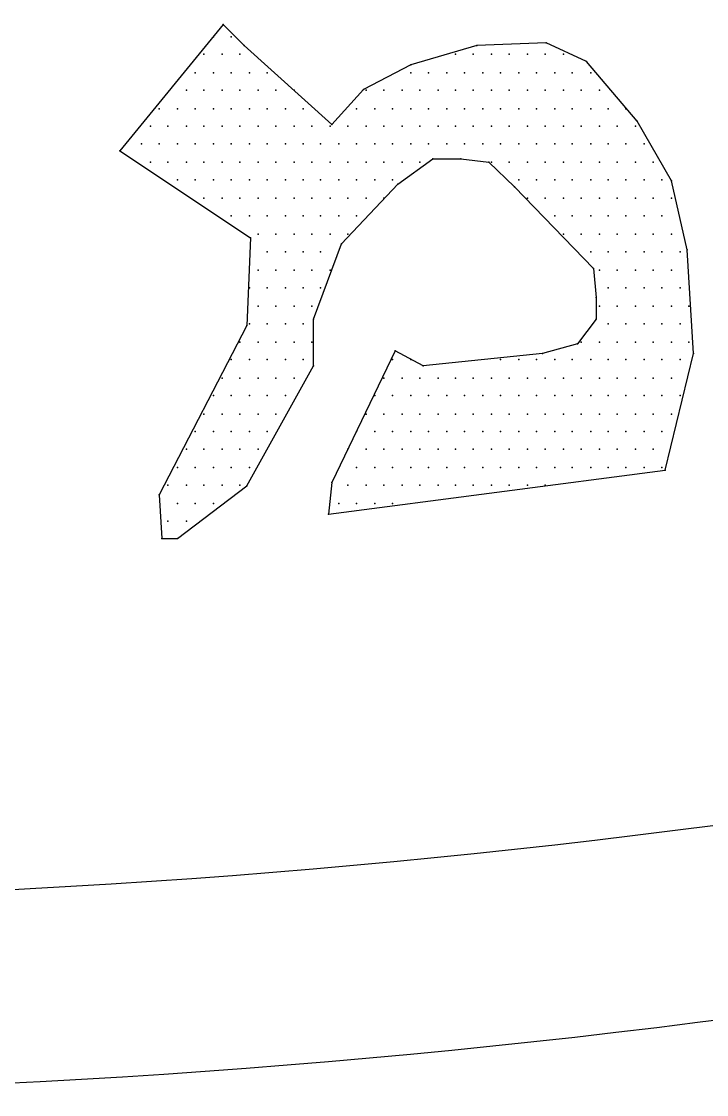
# Model space of a CAD drawing. Extents: x 204392 to 206166, y 706239 to 707835.
# Drawn here: x 204752.64 to 204760.89, y 707696.39 to 707709.3 of the extents above; entities that cross this region are included whole.
import ezdxf

# ---------------------------------------------------------------- set-up
doc = ezdxf.new("R2010")
doc.units = 0
doc.header["$LTSCALE"] = 7
doc.header["$MEASUREMENT"] = 0
doc.layers.add('FNCP001', color=2, linetype='Continuous')
doc.layers.add('KOTERET', color=1, linetype='Continuous')

# ---------------------------------------------------------------- blocks, each defined once
blk = doc.blocks.new('elips')
at = {"layer": 'KOTERET', "color": 1, "linetype": 'Continuous'}
for points in [[(183499.1831, 676929.4187, 0.06433), (183486.4417, 676932.9339, 0.055067), (183475.12, 676933.2717, 0.081051), (183461.7451, 676930.5218, 0.05642), (183453.2737, 676926.1409, 0.170965), (183446.7604, 676918.5457, 0.076819), (183445.7682, 676914.0539, 0.118306), (183447.3569, 676907.2082, 0.129737), (183452.4345, 676901.4391, 0.070189), (183462.3732, 676896.2032, 0.047922), (183469.826, 676894.3083, 0.049022), (183480.4932, 676893.543, 0.072792), (183496.0954, 676896.2454, 0.1248), (183506.3456, 676901.8508, 0.103709), (183511.9774, 676909.8156, 0.036886), (183512.3891, 676911.5627, 0.106536), (183512.1041, 676916.6878, 0.106243), (183507.037, 676924.4255, 0.106919), (183499.1831, 676929.4187)], [(183470.016, 676895.4537, 0.049045), (183480.4615, 676894.7042, 0.072972), (183495.7682, 676897.3644, 0.125195), (183505.5539, 676902.7006, 0.103069), (183510.8901, 676910.222, 0.035565), (183511.2437, 676911.7474, 0.105225), (183511.0009, 676916.3288, 0.105504), (183506.2242, 676923.6021, 0.107235), (183498.7609, 676928.3419, 0.064474), (183486.278, 676931.7833, 0.055181), (183475.1886, 676932.1158, 0.081162), (183462.1621, 676929.4398, 0.05669), (183453.886, 676925.1539, 0.171614), (183447.8425, 676918.1287, 0.076301), (183446.9293, 676914.0117, 0.117637), (183448.3967, 676907.7307, 0.130118), (183453.0995, 676902.3945, 0.070334), (183462.7691, 676897.2958, 0.047983), (183470.016, 676895.4537)]]:
    blk.add_lwpolyline(points, format="xyb", dxfattribs=at)
at = {"layer": 'KOTERET', "color": 2, "linetype": 'Continuous'}
for points in [[(183483.0847, 676899.9613), (183482.4619, 676899.2012)], [(183483.2114, 676899.8346), (183483.0847, 676899.9613)], [(183483.0267, 676899.8874), (183483.0267, 676899.8874)], [(183483.1323, 676899.8874), (183483.1323, 676899.8874)], [(183485.0271, 676899.8504), (183484.6101, 676899.8346)], [(183485.2699, 676899.7396), (183485.0271, 676899.8504)], [(183482.9686, 676899.7818), (183482.9686, 676899.7818)], [(183483.0795, 676899.7818), (183483.0795, 676899.7818)], [(183483.185, 676899.7818), (183483.185, 676899.7818)], [(183483.7392, 676899.3595), (183483.2114, 676899.8346)], [(183484.6101, 676899.8346), (183484.2143, 676899.7185)], [(183484.4835, 676899.7818), (183484.4835, 676899.7818)], [(183484.589, 676899.7818), (183484.589, 676899.7818)], [(183484.6999, 676899.7818), (183484.6999, 676899.7818)], [(183484.8054, 676899.7818), (183484.8054, 676899.7818)], [(183484.9163, 676899.7818), (183484.9163, 676899.7818)], [(183485.0218, 676899.7818), (183485.0218, 676899.7818)], [(183485.1327, 676899.7818), (183485.1327, 676899.7818)], [(183484.2143, 676899.7185), (183483.9293, 676899.5707)], [(183485.576, 676899.3807), (183485.2699, 676899.7396)], [(183482.9158, 676899.671), (183482.9158, 676899.671)], [(183483.0267, 676899.671), (183483.0267, 676899.671)], [(183483.1323, 676899.671), (183483.1323, 676899.671)], [(183483.2431, 676899.671), (183483.2431, 676899.671)], [(183483.3487, 676899.671), (183483.3487, 676899.671)], [(183484.2143, 676899.671), (183484.2143, 676899.671)], [(183484.3198, 676899.671), (183484.3198, 676899.671)], [(183484.4307, 676899.671), (183484.4307, 676899.671)], [(183484.5362, 676899.671), (183484.5362, 676899.671)], [(183484.6471, 676899.671), (183484.6471, 676899.671)], [(183484.7526, 676899.671), (183484.7526, 676899.671)], [(183484.8635, 676899.671), (183484.8635, 676899.671)], [(183484.9691, 676899.671), (183484.9691, 676899.671)], [(183485.0799, 676899.671), (183485.0799, 676899.671)], [(183485.1855, 676899.671), (183485.1855, 676899.671)], [(183485.2963, 676899.671), (183485.2963, 676899.671)], [(183482.8631, 676899.5654), (183482.8631, 676899.5654)], [(183482.9686, 676899.5654), (183482.9686, 676899.5654)], [(183483.0795, 676899.5654), (183483.0795, 676899.5654)], [(183483.185, 676899.5654), (183483.185, 676899.5654)], [(183483.2959, 676899.5654), (183483.2959, 676899.5654)], [(183483.4014, 676899.5654), (183483.4014, 676899.5654)], [(183483.5123, 676899.5654), (183483.5123, 676899.5654)], [(183483.9293, 676899.5707), (183483.7392, 676899.3595)], [(183483.9451, 676899.5654), (183483.9451, 676899.5654)], [(183484.0507, 676899.5654), (183484.0507, 676899.5654)], [(183484.1615, 676899.5654), (183484.1615, 676899.5654)], [(183484.2671, 676899.5654), (183484.2671, 676899.5654)], [(183484.3779, 676899.5654), (183484.3779, 676899.5654)], [(183484.4835, 676899.5654), (183484.4835, 676899.5654)], [(183484.589, 676899.5654), (183484.589, 676899.5654)], [(183484.6999, 676899.5654), (183484.6999, 676899.5654)], [(183484.8054, 676899.5654), (183484.8054, 676899.5654)], [(183484.9163, 676899.5654), (183484.9163, 676899.5654)], [(183485.0218, 676899.5654), (183485.0218, 676899.5654)], [(183485.1327, 676899.5654), (183485.1327, 676899.5654)], [(183485.2382, 676899.5654), (183485.2382, 676899.5654)], [(183485.3491, 676899.5654), (183485.3491, 676899.5654)], [(183482.6994, 676899.4546), (183482.6994, 676899.4546)], [(183482.8103, 676899.4546), (183482.8103, 676899.4546)], [(183482.9158, 676899.4546), (183482.9158, 676899.4546)], [(183483.0267, 676899.4546), (183483.0267, 676899.4546)], [(183483.1323, 676899.4546), (183483.1323, 676899.4546)], [(183483.2431, 676899.4546), (183483.2431, 676899.4546)], [(183483.3487, 676899.4546), (183483.3487, 676899.4546)], [(183483.4595, 676899.4546), (183483.4595, 676899.4546)], [(183483.5651, 676899.4546), (183483.5651, 676899.4546)], [(183483.887, 676899.4546), (183483.887, 676899.4546)], [(183483.9979, 676899.4546), (183483.9979, 676899.4546)], [(183484.1034, 676899.4546), (183484.1034, 676899.4546)], [(183484.2143, 676899.4546), (183484.2143, 676899.4546)], [(183484.3198, 676899.4546), (183484.3198, 676899.4546)], [(183484.4307, 676899.4546), (183484.4307, 676899.4546)], [(183484.5362, 676899.4546), (183484.5362, 676899.4546)], [(183484.6471, 676899.4546), (183484.6471, 676899.4546)], [(183484.7526, 676899.4546), (183484.7526, 676899.4546)], [(183484.8635, 676899.4546), (183484.8635, 676899.4546)], [(183484.9691, 676899.4546), (183484.9691, 676899.4546)], [(183485.0799, 676899.4546), (183485.0799, 676899.4546)], [(183485.1855, 676899.4546), (183485.1855, 676899.4546)], [(183485.2963, 676899.4546), (183485.2963, 676899.4546)], [(183485.4019, 676899.4546), (183485.4019, 676899.4546)], [(183485.5074, 676899.4546), (183485.5074, 676899.4546)], [(183482.6467, 676899.349), (183482.6467, 676899.349)], [(183482.7522, 676899.349), (183482.7522, 676899.349)], [(183482.8631, 676899.349), (183482.8631, 676899.349)], [(183482.9686, 676899.349), (183482.9686, 676899.349)], [(183483.0795, 676899.349), (183483.0795, 676899.349)], [(183483.185, 676899.349), (183483.185, 676899.349)], [(183483.2959, 676899.349), (183483.2959, 676899.349)], [(183483.4014, 676899.349), (183483.4014, 676899.349)], [(183483.5123, 676899.349), (183483.5123, 676899.349)], [(183483.6178, 676899.349), (183483.6178, 676899.349)], [(183483.7287, 676899.349), (183483.7287, 676899.349)], [(183483.8342, 676899.349), (183483.8342, 676899.349)], [(183483.9451, 676899.349), (183483.9451, 676899.349)], [(183484.0507, 676899.349), (183484.0507, 676899.349)], [(183484.1615, 676899.349), (183484.1615, 676899.349)], [(183484.2671, 676899.349), (183484.2671, 676899.349)], [(183484.3779, 676899.349), (183484.3779, 676899.349)], [(183484.4835, 676899.349), (183484.4835, 676899.349)], [(183484.589, 676899.349), (183484.589, 676899.349)], [(183484.6999, 676899.349), (183484.6999, 676899.349)], [(183484.8054, 676899.349), (183484.8054, 676899.349)], [(183484.9163, 676899.349), (183484.9163, 676899.349)], [(183485.0218, 676899.349), (183485.0218, 676899.349)], [(183485.1327, 676899.349), (183485.1327, 676899.349)], [(183485.2382, 676899.349), (183485.2382, 676899.349)], [(183485.3491, 676899.349), (183485.3491, 676899.349)], [(183485.4546, 676899.349), (183485.4546, 676899.349)], [(183485.5655, 676899.349), (183485.5655, 676899.349)], [(183485.7819, 676899.0217), (183485.576, 676899.3807)], [(183482.4619, 676899.2012), (183483.2484, 676898.6787)], [(183482.5939, 676899.2434), (183482.5939, 676899.2434)], [(183482.6994, 676899.2434), (183482.6994, 676899.2434)], [(183482.8103, 676899.2434), (183482.8103, 676899.2434)], [(183482.9158, 676899.2434), (183482.9158, 676899.2434)], [(183483.0267, 676899.2434), (183483.0267, 676899.2434)], [(183483.1323, 676899.2434), (183483.1323, 676899.2434)], [(183483.2431, 676899.2434), (183483.2431, 676899.2434)], [(183483.3487, 676899.2434), (183483.3487, 676899.2434)], [(183483.4595, 676899.2434), (183483.4595, 676899.2434)], [(183483.5651, 676899.2434), (183483.5651, 676899.2434)], [(183483.6706, 676899.2434), (183483.6706, 676899.2434)], [(183483.7815, 676899.2434), (183483.7815, 676899.2434)], [(183483.887, 676899.2434), (183483.887, 676899.2434)], [(183483.9979, 676899.2434), (183483.9979, 676899.2434)], [(183484.1034, 676899.2434), (183484.1034, 676899.2434)], [(183484.2143, 676899.2434), (183484.2143, 676899.2434)], [(183484.3198, 676899.2434), (183484.3198, 676899.2434)], [(183484.4307, 676899.2434), (183484.4307, 676899.2434)], [(183484.5362, 676899.2434), (183484.5362, 676899.2434)], [(183484.6471, 676899.2434), (183484.6471, 676899.2434)], [(183484.7526, 676899.2434), (183484.7526, 676899.2434)], [(183484.8635, 676899.2434), (183484.8635, 676899.2434)], [(183484.9691, 676899.2434), (183484.9691, 676899.2434)], [(183485.0799, 676899.2434), (183485.0799, 676899.2434)], [(183485.1855, 676899.2434), (183485.1855, 676899.2434)], [(183485.2963, 676899.2434), (183485.2963, 676899.2434)], [(183485.4019, 676899.2434), (183485.4019, 676899.2434)], [(183485.5074, 676899.2434), (183485.5074, 676899.2434)], [(183485.6183, 676899.2434), (183485.6183, 676899.2434)], [(183484.1351, 676899.0006), (183484.3462, 676899.1537)], [(183484.3462, 676899.1537), (183484.5151, 676899.1537)], [(183484.5151, 676899.1537), (183484.684, 676899.1326)], [(183482.6467, 676899.1326), (183482.6467, 676899.1326)], [(183482.7522, 676899.1326), (183482.7522, 676899.1326)], [(183482.8631, 676899.1326), (183482.8631, 676899.1326)], [(183482.9686, 676899.1326), (183482.9686, 676899.1326)], [(183483.0795, 676899.1326), (183483.0795, 676899.1326)], [(183483.185, 676899.1326), (183483.185, 676899.1326)], [(183483.2959, 676899.1326), (183483.2959, 676899.1326)], [(183483.4014, 676899.1326), (183483.4014, 676899.1326)], [(183483.5123, 676899.1326), (183483.5123, 676899.1326)], [(183483.6178, 676899.1326), (183483.6178, 676899.1326)], [(183483.7287, 676899.1326), (183483.7287, 676899.1326)], [(183483.8342, 676899.1326), (183483.8342, 676899.1326)], [(183483.9451, 676899.1326), (183483.9451, 676899.1326)], [(183484.0507, 676899.1326), (183484.0507, 676899.1326)], [(183484.1615, 676899.1326), (183484.1615, 676899.1326)], [(183484.2671, 676899.1326), (183484.2671, 676899.1326)], [(183484.684, 676899.1326), (183484.8371, 676898.9848)], [(183484.6999, 676899.1326), (183484.6999, 676899.1326)], [(183484.8054, 676899.1326), (183484.8054, 676899.1326)], [(183484.9163, 676899.1326), (183484.9163, 676899.1326)], [(183485.0218, 676899.1326), (183485.0218, 676899.1326)], [(183485.1327, 676899.1326), (183485.1327, 676899.1326)], [(183485.2382, 676899.1326), (183485.2382, 676899.1326)], [(183485.3491, 676899.1326), (183485.3491, 676899.1326)], [(183485.4546, 676899.1326), (183485.4546, 676899.1326)], [(183485.5655, 676899.1326), (183485.5655, 676899.1326)], [(183485.671, 676899.1326), (183485.671, 676899.1326)], [(183482.8103, 676899.027), (183482.8103, 676899.027)], [(183482.9158, 676899.027), (183482.9158, 676899.027)], [(183483.0267, 676899.027), (183483.0267, 676899.027)], [(183483.1323, 676899.027), (183483.1323, 676899.027)], [(183483.2431, 676899.027), (183483.2431, 676899.027)], [(183483.3487, 676899.027), (183483.3487, 676899.027)], [(183483.4595, 676899.027), (183483.4595, 676899.027)], [(183483.5651, 676899.027), (183483.5651, 676899.027)], [(183483.6706, 676899.027), (183483.6706, 676899.027)], [(183483.7815, 676899.027), (183483.7815, 676899.027)], [(183483.887, 676899.027), (183483.887, 676899.027)], [(183483.9979, 676899.027), (183483.9979, 676899.027)], [(183484.1034, 676899.027), (183484.1034, 676899.027)], [(183484.8635, 676899.027), (183484.8635, 676899.027)], [(183484.9691, 676899.027), (183484.9691, 676899.027)], [(183485.0799, 676899.027), (183485.0799, 676899.027)], [(183485.1855, 676899.027), (183485.1855, 676899.027)], [(183485.2963, 676899.027), (183485.2963, 676899.027)], [(183485.4019, 676899.027), (183485.4019, 676899.027)], [(183485.5074, 676899.027), (183485.5074, 676899.027)], [(183485.6183, 676899.027), (183485.6183, 676899.027)], [(183485.7238, 676899.027), (183485.7238, 676899.027)], [(183485.8769, 676898.6048), (183485.7819, 676899.0217)], [(183483.7973, 676898.6417), (183484.1351, 676899.0006)], [(183484.8371, 676898.9848), (183485.3121, 676898.4939)], [(183482.9686, 676898.9162), (183482.9686, 676898.9162)], [(183483.0795, 676898.9162), (183483.0795, 676898.9162)], [(183483.185, 676898.9162), (183483.185, 676898.9162)], [(183483.2959, 676898.9162), (183483.2959, 676898.9162)], [(183483.4014, 676898.9162), (183483.4014, 676898.9162)], [(183483.5123, 676898.9162), (183483.5123, 676898.9162)], [(183483.6178, 676898.9162), (183483.6178, 676898.9162)], [(183483.7287, 676898.9162), (183483.7287, 676898.9162)], [(183483.8342, 676898.9162), (183483.8342, 676898.9162)], [(183483.9451, 676898.9162), (183483.9451, 676898.9162)], [(183484.0507, 676898.9162), (183484.0507, 676898.9162)], [(183484.9163, 676898.9162), (183484.9163, 676898.9162)], [(183485.0218, 676898.9162), (183485.0218, 676898.9162)], [(183485.1327, 676898.9162), (183485.1327, 676898.9162)], [(183485.2382, 676898.9162), (183485.2382, 676898.9162)], [(183485.3491, 676898.9162), (183485.3491, 676898.9162)], [(183485.4546, 676898.9162), (183485.4546, 676898.9162)], [(183485.5655, 676898.9162), (183485.5655, 676898.9162)], [(183485.671, 676898.9162), (183485.671, 676898.9162)], [(183485.7819, 676898.9162), (183485.7819, 676898.9162)], [(183483.1323, 676898.8106), (183483.1323, 676898.8106)], [(183483.2431, 676898.8106), (183483.2431, 676898.8106)], [(183483.3487, 676898.8106), (183483.3487, 676898.8106)], [(183483.4595, 676898.8106), (183483.4595, 676898.8106)], [(183483.5651, 676898.8106), (183483.5651, 676898.8106)], [(183483.6706, 676898.8106), (183483.6706, 676898.8106)], [(183483.7815, 676898.8106), (183483.7815, 676898.8106)], [(183483.887, 676898.8106), (183483.887, 676898.8106)], [(183485.0799, 676898.8106), (183485.0799, 676898.8106)], [(183485.1855, 676898.8106), (183485.1855, 676898.8106)], [(183485.2963, 676898.8106), (183485.2963, 676898.8106)], [(183485.4019, 676898.8106), (183485.4019, 676898.8106)], [(183485.5074, 676898.8106), (183485.5074, 676898.8106)], [(183485.6183, 676898.8106), (183485.6183, 676898.8106)], [(183485.7238, 676898.8106), (183485.7238, 676898.8106)], [(183483.2959, 676898.6998), (183483.2959, 676898.6998)], [(183483.4014, 676898.6998), (183483.4014, 676898.6998)], [(183483.5123, 676898.6998), (183483.5123, 676898.6998)], [(183483.6178, 676898.6998), (183483.6178, 676898.6998)], [(183483.7287, 676898.6998), (183483.7287, 676898.6998)], [(183483.8342, 676898.6998), (183483.8342, 676898.6998)], [(183485.1327, 676898.6998), (183485.1327, 676898.6998)], [(183485.2382, 676898.6998), (183485.2382, 676898.6998)], [(183485.3491, 676898.6998), (183485.3491, 676898.6998)], [(183485.4546, 676898.6998), (183485.4546, 676898.6998)], [(183485.5655, 676898.6998), (183485.5655, 676898.6998)], [(183485.671, 676898.6998), (183485.671, 676898.6998)], [(183485.7819, 676898.6998), (183485.7819, 676898.6998)], [(183483.2484, 676898.6787), (183483.2273, 676898.1508)], [(183483.6284, 676898.1878), (183483.7973, 676898.6417)], [(183483.3487, 676898.5942), (183483.3487, 676898.5942)], [(183483.4595, 676898.5942), (183483.4595, 676898.5942)], [(183483.5651, 676898.5942), (183483.5651, 676898.5942)], [(183483.6706, 676898.5942), (183483.6706, 676898.5942)], [(183485.2963, 676898.5942), (183485.2963, 676898.5942)], [(183485.4019, 676898.5942), (183485.4019, 676898.5942)], [(183485.5074, 676898.5942), (183485.5074, 676898.5942)], [(183485.6183, 676898.5942), (183485.6183, 676898.5942)], [(183485.7238, 676898.5942), (183485.7238, 676898.5942)], [(183485.8347, 676898.5942), (183485.8347, 676898.5942)], [(183485.9138, 676897.9819), (183485.8769, 676898.6048)], [(183485.3121, 676898.4939), (183485.328, 676898.3198)], [(183483.2959, 676898.4834), (183483.2959, 676898.4834)], [(183483.4014, 676898.4834), (183483.4014, 676898.4834)], [(183483.5123, 676898.4834), (183483.5123, 676898.4834)], [(183483.6178, 676898.4834), (183483.6178, 676898.4834)], [(183483.7287, 676898.4834), (183483.7287, 676898.4834)], [(183485.3491, 676898.4834), (183485.3491, 676898.4834)], [(183485.4546, 676898.4834), (183485.4546, 676898.4834)], [(183485.5655, 676898.4834), (183485.5655, 676898.4834)], [(183485.671, 676898.4834), (183485.671, 676898.4834)], [(183485.7819, 676898.4834), (183485.7819, 676898.4834)], [(183483.2431, 676898.3778), (183483.2431, 676898.3778)], [(183483.3487, 676898.3778), (183483.3487, 676898.3778)], [(183483.4595, 676898.3778), (183483.4595, 676898.3778)], [(183483.5651, 676898.3778), (183483.5651, 676898.3778)], [(183483.6706, 676898.3778), (183483.6706, 676898.3778)], [(183485.4019, 676898.3778), (183485.4019, 676898.3778)], [(183485.5074, 676898.3778), (183485.5074, 676898.3778)], [(183485.6183, 676898.3778), (183485.6183, 676898.3778)], [(183485.7238, 676898.3778), (183485.7238, 676898.3778)], [(183485.8347, 676898.3778), (183485.8347, 676898.3778)], [(183485.328, 676898.3198), (183485.328, 676898.1878)], [(183483.2959, 676898.267), (183483.2959, 676898.267)], [(183483.4014, 676898.267), (183483.4014, 676898.267)], [(183483.5123, 676898.267), (183483.5123, 676898.267)], [(183483.6178, 676898.267), (183483.6178, 676898.267)], [(183485.3491, 676898.267), (183485.3491, 676898.267)], [(183485.4546, 676898.267), (183485.4546, 676898.267)], [(183485.5655, 676898.267), (183485.5655, 676898.267)], [(183485.671, 676898.267), (183485.671, 676898.267)], [(183485.7819, 676898.267), (183485.7819, 676898.267)], [(183485.8875, 676898.267), (183485.8875, 676898.267)], [(183483.6284, 676897.9081), (183483.6284, 676898.1878)], [(183485.328, 676898.1878), (183485.2171, 676898.04)], [(183483.2273, 676898.1508), (183482.6994, 676897.1322)], [(183483.2431, 676898.1614), (183483.2431, 676898.1614)], [(183483.3487, 676898.1614), (183483.3487, 676898.1614)], [(183483.4595, 676898.1614), (183483.4595, 676898.1614)], [(183483.5651, 676898.1614), (183483.5651, 676898.1614)], [(183485.4019, 676898.1614), (183485.4019, 676898.1614)], [(183485.5074, 676898.1614), (183485.5074, 676898.1614)], [(183485.6183, 676898.1614), (183485.6183, 676898.1614)], [(183485.7238, 676898.1614), (183485.7238, 676898.1614)], [(183485.8347, 676898.1614), (183485.8347, 676898.1614)], [(183483.185, 676898.0506), (183483.185, 676898.0506)], [(183483.2959, 676898.0506), (183483.2959, 676898.0506)], [(183483.4014, 676898.0506), (183483.4014, 676898.0506)], [(183483.5123, 676898.0506), (183483.5123, 676898.0506)], [(183483.6178, 676898.0506), (183483.6178, 676898.0506)], [(183485.2171, 676898.04), (183485.006, 676897.9819)], [(183485.2382, 676898.0506), (183485.2382, 676898.0506)], [(183485.3491, 676898.0506), (183485.3491, 676898.0506)], [(183485.4546, 676898.0506), (183485.4546, 676898.0506)], [(183485.5655, 676898.0506), (183485.5655, 676898.0506)], [(183485.671, 676898.0506), (183485.671, 676898.0506)], [(183485.7819, 676898.0506), (183485.7819, 676898.0506)], [(183485.8875, 676898.0506), (183485.8875, 676898.0506)], [(183484.1193, 676897.9978), (183483.7392, 676897.2061)], [(183484.2882, 676897.9081), (183484.1193, 676897.9978)], [(183485.006, 676897.9819), (183484.2882, 676897.9081)], [(183485.7449, 676897.28), (183485.9138, 676897.9819)], [(183483.1323, 676897.945), (183483.1323, 676897.945)], [(183483.2431, 676897.945), (183483.2431, 676897.945)], [(183483.3487, 676897.945), (183483.3487, 676897.945)], [(183483.4595, 676897.945), (183483.4595, 676897.945)], [(183483.5651, 676897.945), (183483.5651, 676897.945)], [(183484.1034, 676897.945), (183484.1034, 676897.945)], [(183484.2143, 676897.945), (183484.2143, 676897.945)], [(183484.7526, 676897.945), (183484.7526, 676897.945)], [(183484.8635, 676897.945), (183484.8635, 676897.945)], [(183484.9691, 676897.945), (183484.9691, 676897.945)], [(183485.0799, 676897.945), (183485.0799, 676897.945)], [(183485.1855, 676897.945), (183485.1855, 676897.945)], [(183485.2963, 676897.945), (183485.2963, 676897.945)], [(183485.4019, 676897.945), (183485.4019, 676897.945)], [(183485.5074, 676897.945), (183485.5074, 676897.945)], [(183485.6183, 676897.945), (183485.6183, 676897.945)], [(183485.7238, 676897.945), (183485.7238, 676897.945)], [(183485.8347, 676897.945), (183485.8347, 676897.945)], [(183483.2273, 676897.1849), (183483.6284, 676897.9081)], [(183483.0795, 676897.8342), (183483.0795, 676897.8342)], [(183483.185, 676897.8342), (183483.185, 676897.8342)], [(183483.2959, 676897.8342), (183483.2959, 676897.8342)], [(183483.4014, 676897.8342), (183483.4014, 676897.8342)], [(183483.5123, 676897.8342), (183483.5123, 676897.8342)], [(183484.0507, 676897.8342), (183484.0507, 676897.8342)], [(183484.1615, 676897.8342), (183484.1615, 676897.8342)], [(183484.2671, 676897.8342), (183484.2671, 676897.8342)], [(183484.3779, 676897.8342), (183484.3779, 676897.8342)], [(183484.4835, 676897.8342), (183484.4835, 676897.8342)], [(183484.589, 676897.8342), (183484.589, 676897.8342)], [(183484.6999, 676897.8342), (183484.6999, 676897.8342)], [(183484.8054, 676897.8342), (183484.8054, 676897.8342)], [(183484.9163, 676897.8342), (183484.9163, 676897.8342)], [(183485.0218, 676897.8342), (183485.0218, 676897.8342)], [(183485.1327, 676897.8342), (183485.1327, 676897.8342)], [(183485.2382, 676897.8342), (183485.2382, 676897.8342)], [(183485.3491, 676897.8342), (183485.3491, 676897.8342)], [(183485.4546, 676897.8342), (183485.4546, 676897.8342)], [(183485.5655, 676897.8342), (183485.5655, 676897.8342)], [(183485.671, 676897.8342), (183485.671, 676897.8342)], [(183485.7819, 676897.8342), (183485.7819, 676897.8342)], [(183483.0267, 676897.7286), (183483.0267, 676897.7286)], [(183483.1323, 676897.7286), (183483.1323, 676897.7286)], [(183483.2431, 676897.7286), (183483.2431, 676897.7286)], [(183483.3487, 676897.7286), (183483.3487, 676897.7286)], [(183483.4595, 676897.7286), (183483.4595, 676897.7286)], [(183483.9979, 676897.7286), (183483.9979, 676897.7286)], [(183484.1034, 676897.7286), (183484.1034, 676897.7286)], [(183484.2143, 676897.7286), (183484.2143, 676897.7286)], [(183484.3198, 676897.7286), (183484.3198, 676897.7286)], [(183484.4307, 676897.7286), (183484.4307, 676897.7286)], [(183484.5362, 676897.7286), (183484.5362, 676897.7286)], [(183484.6471, 676897.7286), (183484.6471, 676897.7286)], [(183484.7526, 676897.7286), (183484.7526, 676897.7286)], [(183484.8635, 676897.7286), (183484.8635, 676897.7286)], [(183484.9691, 676897.7286), (183484.9691, 676897.7286)], [(183485.0799, 676897.7286), (183485.0799, 676897.7286)], [(183485.1855, 676897.7286), (183485.1855, 676897.7286)], [(183485.2963, 676897.7286), (183485.2963, 676897.7286)], [(183485.4019, 676897.7286), (183485.4019, 676897.7286)], [(183485.5074, 676897.7286), (183485.5074, 676897.7286)], [(183485.6183, 676897.7286), (183485.6183, 676897.7286)], [(183485.7238, 676897.7286), (183485.7238, 676897.7286)], [(183485.8347, 676897.7286), (183485.8347, 676897.7286)], [(183482.9686, 676897.6178), (183482.9686, 676897.6178)], [(183483.0795, 676897.6178), (183483.0795, 676897.6178)], [(183483.185, 676897.6178), (183483.185, 676897.6178)], [(183483.2959, 676897.6178), (183483.2959, 676897.6178)], [(183483.4014, 676897.6178), (183483.4014, 676897.6178)], [(183483.9451, 676897.6178), (183483.9451, 676897.6178)], [(183484.0507, 676897.6178), (183484.0507, 676897.6178)], [(183484.1615, 676897.6178), (183484.1615, 676897.6178)], [(183484.2671, 676897.6178), (183484.2671, 676897.6178)], [(183484.3779, 676897.6178), (183484.3779, 676897.6178)], [(183484.4835, 676897.6178), (183484.4835, 676897.6178)], [(183484.589, 676897.6178), (183484.589, 676897.6178)], [(183484.6999, 676897.6178), (183484.6999, 676897.6178)], [(183484.8054, 676897.6178), (183484.8054, 676897.6178)], [(183484.9163, 676897.6178), (183484.9163, 676897.6178)], [(183485.0218, 676897.6178), (183485.0218, 676897.6178)], [(183485.1327, 676897.6178), (183485.1327, 676897.6178)], [(183485.2382, 676897.6178), (183485.2382, 676897.6178)], [(183485.3491, 676897.6178), (183485.3491, 676897.6178)], [(183485.4546, 676897.6178), (183485.4546, 676897.6178)], [(183485.5655, 676897.6178), (183485.5655, 676897.6178)], [(183485.671, 676897.6178), (183485.671, 676897.6178)], [(183485.7819, 676897.6178), (183485.7819, 676897.6178)], [(183482.9158, 676897.5122), (183482.9158, 676897.5122)], [(183483.0267, 676897.5122), (183483.0267, 676897.5122)], [(183483.1323, 676897.5122), (183483.1323, 676897.5122)], [(183483.2431, 676897.5122), (183483.2431, 676897.5122)], [(183483.3487, 676897.5122), (183483.3487, 676897.5122)], [(183483.887, 676897.5122), (183483.887, 676897.5122)], [(183483.9979, 676897.5122), (183483.9979, 676897.5122)], [(183484.1034, 676897.5122), (183484.1034, 676897.5122)], [(183484.2143, 676897.5122), (183484.2143, 676897.5122)], [(183484.3198, 676897.5122), (183484.3198, 676897.5122)], [(183484.4307, 676897.5122), (183484.4307, 676897.5122)], [(183484.5362, 676897.5122), (183484.5362, 676897.5122)], [(183484.6471, 676897.5122), (183484.6471, 676897.5122)], [(183484.7526, 676897.5122), (183484.7526, 676897.5122)], [(183484.8635, 676897.5122), (183484.8635, 676897.5122)], [(183484.9691, 676897.5122), (183484.9691, 676897.5122)], [(183485.0799, 676897.5122), (183485.0799, 676897.5122)], [(183485.1855, 676897.5122), (183485.1855, 676897.5122)], [(183485.2963, 676897.5122), (183485.2963, 676897.5122)], [(183485.4019, 676897.5122), (183485.4019, 676897.5122)], [(183485.5074, 676897.5122), (183485.5074, 676897.5122)], [(183485.6183, 676897.5122), (183485.6183, 676897.5122)], [(183485.7238, 676897.5122), (183485.7238, 676897.5122)], [(183482.8631, 676897.4066), (183482.8631, 676897.4066)], [(183482.9686, 676897.4066), (183482.9686, 676897.4066)], [(183483.0795, 676897.4066), (183483.0795, 676897.4066)], [(183483.185, 676897.4066), (183483.185, 676897.4066)], [(183483.2959, 676897.4066), (183483.2959, 676897.4066)], [(183483.8342, 676897.4066), (183483.8342, 676897.4066)], [(183483.9451, 676897.4066), (183483.9451, 676897.4066)], [(183484.0507, 676897.4066), (183484.0507, 676897.4066)], [(183484.1615, 676897.4066), (183484.1615, 676897.4066)], [(183484.2671, 676897.4066), (183484.2671, 676897.4066)], [(183484.3779, 676897.4066), (183484.3779, 676897.4066)], [(183484.4835, 676897.4066), (183484.4835, 676897.4066)], [(183484.589, 676897.4066), (183484.589, 676897.4066)], [(183484.6999, 676897.4066), (183484.6999, 676897.4066)], [(183484.8054, 676897.4066), (183484.8054, 676897.4066)], [(183484.9163, 676897.4066), (183484.9163, 676897.4066)], [(183485.0218, 676897.4066), (183485.0218, 676897.4066)], [(183485.1327, 676897.4066), (183485.1327, 676897.4066)], [(183485.2382, 676897.4066), (183485.2382, 676897.4066)], [(183485.3491, 676897.4066), (183485.3491, 676897.4066)], [(183485.4546, 676897.4066), (183485.4546, 676897.4066)], [(183485.5655, 676897.4066), (183485.5655, 676897.4066)], [(183485.671, 676897.4066), (183485.671, 676897.4066)], [(183482.8103, 676897.2958), (183482.8103, 676897.2958)], [(183482.9158, 676897.2958), (183482.9158, 676897.2958)], [(183483.0267, 676897.2958), (183483.0267, 676897.2958)], [(183483.1323, 676897.2958), (183483.1323, 676897.2958)], [(183483.2431, 676897.2958), (183483.2431, 676897.2958)], [(183483.7181, 676897.016), (183485.7449, 676897.28)], [(183483.887, 676897.2958), (183483.887, 676897.2958)], [(183483.9979, 676897.2958), (183483.9979, 676897.2958)], [(183484.1034, 676897.2958), (183484.1034, 676897.2958)], [(183484.2143, 676897.2958), (183484.2143, 676897.2958)], [(183484.3198, 676897.2958), (183484.3198, 676897.2958)], [(183484.4307, 676897.2958), (183484.4307, 676897.2958)], [(183484.5362, 676897.2958), (183484.5362, 676897.2958)], [(183484.6471, 676897.2958), (183484.6471, 676897.2958)], [(183484.7526, 676897.2958), (183484.7526, 676897.2958)], [(183484.8635, 676897.2958), (183484.8635, 676897.2958)], [(183484.9691, 676897.2958), (183484.9691, 676897.2958)], [(183485.0799, 676897.2958), (183485.0799, 676897.2958)], [(183485.1855, 676897.2958), (183485.1855, 676897.2958)], [(183485.2963, 676897.2958), (183485.2963, 676897.2958)], [(183485.4019, 676897.2958), (183485.4019, 676897.2958)], [(183485.5074, 676897.2958), (183485.5074, 676897.2958)], [(183485.6183, 676897.2958), (183485.6183, 676897.2958)], [(183485.7238, 676897.2958), (183485.7238, 676897.2958)], [(183483.7392, 676897.2061), (183483.7181, 676897.016)], [(183482.7522, 676897.1902), (183482.7522, 676897.1902)], [(183482.8103, 676896.8683), (183483.2273, 676897.1849)], [(183482.8631, 676897.1902), (183482.8631, 676897.1902)], [(183482.9686, 676897.1902), (183482.9686, 676897.1902)], [(183483.0795, 676897.1902), (183483.0795, 676897.1902)], [(183483.185, 676897.1902), (183483.185, 676897.1902)], [(183483.8342, 676897.1902), (183483.8342, 676897.1902)], [(183483.9451, 676897.1902), (183483.9451, 676897.1902)], [(183484.0507, 676897.1902), (183484.0507, 676897.1902)], [(183484.1615, 676897.1902), (183484.1615, 676897.1902)], [(183484.2671, 676897.1902), (183484.2671, 676897.1902)], [(183484.3779, 676897.1902), (183484.3779, 676897.1902)], [(183484.4835, 676897.1902), (183484.4835, 676897.1902)], [(183484.589, 676897.1902), (183484.589, 676897.1902)], [(183484.6999, 676897.1902), (183484.6999, 676897.1902)], [(183484.8054, 676897.1902), (183484.8054, 676897.1902)], [(183484.9163, 676897.1902), (183484.9163, 676897.1902)], [(183485.0218, 676897.1902), (183485.0218, 676897.1902)], [(183482.6994, 676897.1322), (183482.7153, 676896.8683)], [(183482.8103, 676897.0794), (183482.8103, 676897.0794)], [(183482.9158, 676897.0794), (183482.9158, 676897.0794)], [(183483.0267, 676897.0794), (183483.0267, 676897.0794)], [(183483.7815, 676897.0794), (183483.7815, 676897.0794)], [(183483.887, 676897.0794), (183483.887, 676897.0794)], [(183483.9979, 676897.0794), (183483.9979, 676897.0794)], [(183484.1034, 676897.0794), (183484.1034, 676897.0794)], [(183482.7522, 676896.9738), (183482.7522, 676896.9738)], [(183482.8631, 676896.9738), (183482.8631, 676896.9738)], [(183482.7153, 676896.8683), (183482.8103, 676896.8683)]]:
    blk.add_lwpolyline(points, dxfattribs=at)
at = {"layer": 'KOTERET', "color": 1}
for p in [(183483.0847, 676899.9613), (183483.0847, 676899.9613), (183483.0267, 676899.8874), (183483.0267, 676899.8874), (183483.1323, 676899.8874), (183483.1323, 676899.8874), (183485.0271, 676899.8504), (183485.0271, 676899.8504), (183482.9686, 676899.7818), (183482.9686, 676899.7818), (183483.0795, 676899.7818), (183483.0795, 676899.7818), (183483.185, 676899.7818), (183483.185, 676899.7818), (183483.2114, 676899.8346), (183483.2114, 676899.8346), (183484.4835, 676899.7818), (183484.4835, 676899.7818), (183484.589, 676899.7818), (183484.589, 676899.7818), (183484.6101, 676899.8346), (183484.6101, 676899.8346), (183484.6999, 676899.7818), (183484.6999, 676899.7818), (183484.8054, 676899.7818), (183484.8054, 676899.7818), (183484.9163, 676899.7818), (183484.9163, 676899.7818), (183485.0218, 676899.7818), (183485.0218, 676899.7818), (183485.1327, 676899.7818), (183485.1327, 676899.7818), (183484.2143, 676899.7185), (183484.2143, 676899.7185), (183485.2699, 676899.7396), (183485.2699, 676899.7396), (183482.9158, 676899.671), (183482.9158, 676899.671), (183483.0267, 676899.671), (183483.0267, 676899.671), (183483.1323, 676899.671), (183483.1323, 676899.671), (183483.2431, 676899.671), (183483.2431, 676899.671), (183483.3487, 676899.671), (183483.3487, 676899.671), (183484.2143, 676899.671), (183484.2143, 676899.671), (183484.3198, 676899.671), (183484.3198, 676899.671), (183484.4307, 676899.671), (183484.4307, 676899.671), (183484.5362, 676899.671), (183484.5362, 676899.671), (183484.6471, 676899.671), (183484.6471, 676899.671), (183484.7526, 676899.671), (183484.7526, 676899.671), (183484.8635, 676899.671), (183484.8635, 676899.671), (183484.9691, 676899.671), (183484.9691, 676899.671), (183485.0799, 676899.671), (183485.0799, 676899.671), (183485.1855, 676899.671), (183485.1855, 676899.671), (183485.2963, 676899.671), (183485.2963, 676899.671), (183482.8631, 676899.5654), (183482.8631, 676899.5654), (183482.9686, 676899.5654), (183482.9686, 676899.5654), (183483.0795, 676899.5654), (183483.0795, 676899.5654), (183483.185, 676899.5654), (183483.185, 676899.5654), (183483.2959, 676899.5654), (183483.2959, 676899.5654), (183483.4014, 676899.5654), (183483.4014, 676899.5654), (183483.5123, 676899.5654), (183483.5123, 676899.5654), (183483.9293, 676899.5707), (183483.9293, 676899.5707), (183483.9451, 676899.5654), (183483.9451, 676899.5654), (183484.0507, 676899.5654), (183484.0507, 676899.5654), (183484.1615, 676899.5654), (183484.1615, 676899.5654), (183484.2671, 676899.5654), (183484.2671, 676899.5654), (183484.3779, 676899.5654), (183484.3779, 676899.5654), (183484.4835, 676899.5654), (183484.4835, 676899.5654), (183484.589, 676899.5654), (183484.589, 676899.5654), (183484.6999, 676899.5654), (183484.6999, 676899.5654), (183484.8054, 676899.5654), (183484.8054, 676899.5654), (183484.9163, 676899.5654), (183484.9163, 676899.5654), (183485.0218, 676899.5654), (183485.0218, 676899.5654), (183485.1327, 676899.5654), (183485.1327, 676899.5654), (183485.2382, 676899.5654), (183485.2382, 676899.5654), (183485.3491, 676899.5654), (183485.3491, 676899.5654), (183482.6994, 676899.4546), (183482.6994, 676899.4546), (183482.8103, 676899.4546), (183482.8103, 676899.4546), (183482.9158, 676899.4546), (183482.9158, 676899.4546), (183483.0267, 676899.4546), (183483.0267, 676899.4546), (183483.1323, 676899.4546), (183483.1323, 676899.4546), (183483.2431, 676899.4546), (183483.2431, 676899.4546), (183483.3487, 676899.4546), (183483.3487, 676899.4546), (183483.4595, 676899.4546), (183483.4595, 676899.4546), (183483.5651, 676899.4546), (183483.5651, 676899.4546), (183483.887, 676899.4546), (183483.887, 676899.4546), (183483.9979, 676899.4546), (183483.9979, 676899.4546), (183484.1034, 676899.4546), (183484.1034, 676899.4546), (183484.2143, 676899.4546), (183484.2143, 676899.4546), (183484.3198, 676899.4546), (183484.3198, 676899.4546), (183484.4307, 676899.4546), (183484.4307, 676899.4546), (183484.5362, 676899.4546), (183484.5362, 676899.4546), (183484.6471, 676899.4546), (183484.6471, 676899.4546), (183484.7526, 676899.4546), (183484.7526, 676899.4546), (183484.8635, 676899.4546), (183484.8635, 676899.4546), (183484.9691, 676899.4546), (183484.9691, 676899.4546), (183485.0799, 676899.4546), (183485.0799, 676899.4546), (183485.1855, 676899.4546), (183485.1855, 676899.4546), (183485.2963, 676899.4546), (183485.2963, 676899.4546), (183485.4019, 676899.4546), (183485.4019, 676899.4546), (183485.5074, 676899.4546), (183485.5074, 676899.4546), (183482.6467, 676899.349), (183482.6467, 676899.349), (183482.7522, 676899.349), (183482.7522, 676899.349), (183482.8631, 676899.349), (183482.8631, 676899.349), (183482.9686, 676899.349), (183482.9686, 676899.349), (183483.0795, 676899.349), (183483.0795, 676899.349), (183483.185, 676899.349), (183483.185, 676899.349), (183483.2959, 676899.349), (183483.2959, 676899.349), (183483.4014, 676899.349), (183483.4014, 676899.349), (183483.5123, 676899.349), (183483.5123, 676899.349), (183483.6178, 676899.349), (183483.6178, 676899.349), (183483.7287, 676899.349), (183483.7287, 676899.349), (183483.7392, 676899.3595), (183483.7392, 676899.3595), (183483.8342, 676899.349), (183483.8342, 676899.349), (183483.9451, 676899.349), (183483.9451, 676899.349), (183484.0507, 676899.349), (183484.0507, 676899.349), (183484.1615, 676899.349), (183484.1615, 676899.349), (183484.2671, 676899.349), (183484.2671, 676899.349), (183484.3779, 676899.349), (183484.3779, 676899.349), (183484.4835, 676899.349), (183484.4835, 676899.349), (183484.589, 676899.349), (183484.589, 676899.349), (183484.6999, 676899.349), (183484.6999, 676899.349), (183484.8054, 676899.349), (183484.8054, 676899.349), (183484.9163, 676899.349), (183484.9163, 676899.349), (183485.0218, 676899.349), (183485.0218, 676899.349), (183485.1327, 676899.349), (183485.1327, 676899.349), (183485.2382, 676899.349), (183485.2382, 676899.349), (183485.3491, 676899.349), (183485.3491, 676899.349), (183485.4546, 676899.349), (183485.4546, 676899.349), (183485.5655, 676899.349), (183485.5655, 676899.349), (183485.576, 676899.3807), (183485.576, 676899.3807), (183482.4619, 676899.2012), (183482.4619, 676899.2012), (183482.5939, 676899.2434), (183482.5939, 676899.2434), (183482.6994, 676899.2434), (183482.6994, 676899.2434), (183482.8103, 676899.2434), (183482.8103, 676899.2434), (183482.9158, 676899.2434), (183482.9158, 676899.2434), (183483.0267, 676899.2434), (183483.0267, 676899.2434), (183483.1323, 676899.2434), (183483.1323, 676899.2434), (183483.2431, 676899.2434), (183483.2431, 676899.2434), (183483.3487, 676899.2434), (183483.3487, 676899.2434), (183483.4595, 676899.2434), (183483.4595, 676899.2434), (183483.5651, 676899.2434), (183483.5651, 676899.2434), (183483.6706, 676899.2434), (183483.6706, 676899.2434), (183483.7815, 676899.2434), (183483.7815, 676899.2434), (183483.887, 676899.2434), (183483.887, 676899.2434), (183483.9979, 676899.2434), (183483.9979, 676899.2434), (183484.1034, 676899.2434), (183484.1034, 676899.2434), (183484.2143, 676899.2434), (183484.2143, 676899.2434), (183484.3198, 676899.2434), (183484.3198, 676899.2434), (183484.4307, 676899.2434), (183484.4307, 676899.2434), (183484.5362, 676899.2434), (183484.5362, 676899.2434), (183484.6471, 676899.2434), (183484.6471, 676899.2434), (183484.7526, 676899.2434), (183484.7526, 676899.2434), (183484.8635, 676899.2434), (183484.8635, 676899.2434), (183484.9691, 676899.2434), (183484.9691, 676899.2434), (183485.0799, 676899.2434), (183485.0799, 676899.2434), (183485.1855, 676899.2434), (183485.1855, 676899.2434), (183485.2963, 676899.2434), (183485.2963, 676899.2434), (183485.4019, 676899.2434), (183485.4019, 676899.2434), (183485.5074, 676899.2434), (183485.5074, 676899.2434), (183485.6183, 676899.2434), (183485.6183, 676899.2434), (183484.3462, 676899.1537), (183484.3462, 676899.1537), (183484.5151, 676899.1537), (183484.5151, 676899.1537), (183482.6467, 676899.1326), (183482.6467, 676899.1326), (183482.7522, 676899.1326), (183482.7522, 676899.1326), (183482.8631, 676899.1326), (183482.8631, 676899.1326), (183482.9686, 676899.1326), (183482.9686, 676899.1326), (183483.0795, 676899.1326), (183483.0795, 676899.1326), (183483.185, 676899.1326), (183483.185, 676899.1326), (183483.2959, 676899.1326), (183483.2959, 676899.1326), (183483.4014, 676899.1326), (183483.4014, 676899.1326), (183483.5123, 676899.1326), (183483.5123, 676899.1326), (183483.6178, 676899.1326), (183483.6178, 676899.1326), (183483.7287, 676899.1326), (183483.7287, 676899.1326), (183483.8342, 676899.1326), (183483.8342, 676899.1326), (183483.9451, 676899.1326), (183483.9451, 676899.1326), (183484.0507, 676899.1326), (183484.0507, 676899.1326), (183484.1615, 676899.1326), (183484.1615, 676899.1326), (183484.2671, 676899.1326), (183484.2671, 676899.1326), (183484.684, 676899.1326), (183484.684, 676899.1326), (183484.6999, 676899.1326), (183484.6999, 676899.1326), (183484.8054, 676899.1326), (183484.8054, 676899.1326), (183484.9163, 676899.1326), (183484.9163, 676899.1326), (183485.0218, 676899.1326), (183485.0218, 676899.1326), (183485.1327, 676899.1326), (183485.1327, 676899.1326), (183485.2382, 676899.1326), (183485.2382, 676899.1326), (183485.3491, 676899.1326), (183485.3491, 676899.1326), (183485.4546, 676899.1326), (183485.4546, 676899.1326), (183485.5655, 676899.1326), (183485.5655, 676899.1326), (183485.671, 676899.1326), (183485.671, 676899.1326), (183482.8103, 676899.027), (183482.8103, 676899.027), (183482.9158, 676899.027), (183482.9158, 676899.027), (183483.0267, 676899.027), (183483.0267, 676899.027), (183483.1323, 676899.027), (183483.1323, 676899.027), (183483.2431, 676899.027), (183483.2431, 676899.027), (183483.3487, 676899.027), (183483.3487, 676899.027), (183483.4595, 676899.027), (183483.4595, 676899.027), (183483.5651, 676899.027), (183483.5651, 676899.027), (183483.6706, 676899.027), (183483.6706, 676899.027), (183483.7815, 676899.027), (183483.7815, 676899.027), (183483.887, 676899.027), (183483.887, 676899.027), (183483.9979, 676899.027), (183483.9979, 676899.027), (183484.1034, 676899.027), (183484.1034, 676899.027), (183484.8635, 676899.027), (183484.8635, 676899.027), (183484.9691, 676899.027), (183484.9691, 676899.027), (183485.0799, 676899.027), (183485.0799, 676899.027), (183485.1855, 676899.027), (183485.1855, 676899.027), (183485.2963, 676899.027), (183485.2963, 676899.027), (183485.4019, 676899.027), (183485.4019, 676899.027), (183485.5074, 676899.027), (183485.5074, 676899.027), (183485.6183, 676899.027), (183485.6183, 676899.027), (183485.7238, 676899.027), (183485.7238, 676899.027), (183485.7819, 676899.0217), (183485.7819, 676899.0217), (183484.1351, 676899.0006), (183484.1351, 676899.0006), (183484.8371, 676898.9848), (183484.8371, 676898.9848), (183482.9686, 676898.9162), (183482.9686, 676898.9162), (183483.0795, 676898.9162), (183483.0795, 676898.9162), (183483.185, 676898.9162), (183483.185, 676898.9162), (183483.2959, 676898.9162), (183483.2959, 676898.9162), (183483.4014, 676898.9162), (183483.4014, 676898.9162), (183483.5123, 676898.9162), (183483.5123, 676898.9162), (183483.6178, 676898.9162), (183483.6178, 676898.9162), (183483.7287, 676898.9162), (183483.7287, 676898.9162), (183483.8342, 676898.9162), (183483.8342, 676898.9162), (183483.9451, 676898.9162), (183483.9451, 676898.9162), (183484.0507, 676898.9162), (183484.0507, 676898.9162), (183484.9163, 676898.9162), (183484.9163, 676898.9162), (183485.0218, 676898.9162), (183485.0218, 676898.9162), (183485.1327, 676898.9162), (183485.1327, 676898.9162), (183485.2382, 676898.9162), (183485.2382, 676898.9162), (183485.3491, 676898.9162), (183485.3491, 676898.9162), (183485.4546, 676898.9162), (183485.4546, 676898.9162), (183485.5655, 676898.9162), (183485.5655, 676898.9162), (183485.671, 676898.9162), (183485.671, 676898.9162), (183485.7819, 676898.9162), (183485.7819, 676898.9162), (183483.1323, 676898.8106), (183483.1323, 676898.8106), (183483.2431, 676898.8106), (183483.2431, 676898.8106), (183483.3487, 676898.8106), (183483.3487, 676898.8106), (183483.4595, 676898.8106), (183483.4595, 676898.8106), (183483.5651, 676898.8106), (183483.5651, 676898.8106), (183483.6706, 676898.8106), (183483.6706, 676898.8106), (183483.7815, 676898.8106), (183483.7815, 676898.8106), (183483.887, 676898.8106), (183483.887, 676898.8106), (183485.0799, 676898.8106), (183485.0799, 676898.8106), (183485.1855, 676898.8106), (183485.1855, 676898.8106), (183485.2963, 676898.8106), (183485.2963, 676898.8106), (183485.4019, 676898.8106), (183485.4019, 676898.8106), (183485.5074, 676898.8106), (183485.5074, 676898.8106), (183485.6183, 676898.8106), (183485.6183, 676898.8106), (183485.7238, 676898.8106), (183485.7238, 676898.8106), (183483.2959, 676898.6998), (183483.2959, 676898.6998), (183483.4014, 676898.6998), (183483.4014, 676898.6998), (183483.5123, 676898.6998), (183483.5123, 676898.6998), (183483.6178, 676898.6998), (183483.6178, 676898.6998), (183483.7287, 676898.6998), (183483.7287, 676898.6998), (183483.8342, 676898.6998), (183483.8342, 676898.6998), (183485.1327, 676898.6998), (183485.1327, 676898.6998), (183485.2382, 676898.6998), (183485.2382, 676898.6998), (183485.3491, 676898.6998), (183485.3491, 676898.6998), (183485.4546, 676898.6998), (183485.4546, 676898.6998), (183485.5655, 676898.6998), (183485.5655, 676898.6998), (183485.671, 676898.6998), (183485.671, 676898.6998), (183485.7819, 676898.6998), (183485.7819, 676898.6998), (183483.2484, 676898.6787), (183483.2484, 676898.6787), (183483.7973, 676898.6417), (183483.7973, 676898.6417), (183483.3487, 676898.5942), (183483.3487, 676898.5942), (183483.4595, 676898.5942), (183483.4595, 676898.5942), (183483.5651, 676898.5942), (183483.5651, 676898.5942), (183483.6706, 676898.5942), (183483.6706, 676898.5942), (183485.2963, 676898.5942), (183485.2963, 676898.5942), (183485.4019, 676898.5942), (183485.4019, 676898.5942), (183485.5074, 676898.5942), (183485.5074, 676898.5942), (183485.6183, 676898.5942), (183485.6183, 676898.5942), (183485.7238, 676898.5942), (183485.7238, 676898.5942), (183485.8347, 676898.5942), (183485.8347, 676898.5942), (183485.8769, 676898.6048), (183485.8769, 676898.6048), (183485.3121, 676898.4939), (183485.3121, 676898.4939), (183483.2959, 676898.4834), (183483.2959, 676898.4834), (183483.4014, 676898.4834), (183483.4014, 676898.4834), (183483.5123, 676898.4834), (183483.5123, 676898.4834), (183483.6178, 676898.4834), (183483.6178, 676898.4834), (183483.7287, 676898.4834), (183483.7287, 676898.4834), (183485.3491, 676898.4834), (183485.3491, 676898.4834), (183485.4546, 676898.4834), (183485.4546, 676898.4834), (183485.5655, 676898.4834), (183485.5655, 676898.4834), (183485.671, 676898.4834), (183485.671, 676898.4834), (183485.7819, 676898.4834), (183485.7819, 676898.4834), (183483.2431, 676898.3778), (183483.2431, 676898.3778), (183483.3487, 676898.3778), (183483.3487, 676898.3778), (183483.4595, 676898.3778), (183483.4595, 676898.3778), (183483.5651, 676898.3778), (183483.5651, 676898.3778), (183483.6706, 676898.3778), (183483.6706, 676898.3778), (183485.4019, 676898.3778), (183485.4019, 676898.3778), (183485.5074, 676898.3778), (183485.5074, 676898.3778), (183485.6183, 676898.3778), (183485.6183, 676898.3778), (183485.7238, 676898.3778), (183485.7238, 676898.3778), (183485.8347, 676898.3778), (183485.8347, 676898.3778), (183485.328, 676898.3198), (183485.328, 676898.3198), (183483.2959, 676898.267), (183483.2959, 676898.267), (183483.4014, 676898.267), (183483.4014, 676898.267), (183483.5123, 676898.267), (183483.5123, 676898.267), (183483.6178, 676898.267), (183483.6178, 676898.267), (183485.3491, 676898.267), (183485.3491, 676898.267), (183485.4546, 676898.267), (183485.4546, 676898.267), (183485.5655, 676898.267), (183485.5655, 676898.267), (183485.671, 676898.267), (183485.671, 676898.267), (183485.7819, 676898.267), (183485.7819, 676898.267), (183485.8875, 676898.267), (183485.8875, 676898.267), (183483.6284, 676898.1878), (183483.6284, 676898.1878), (183485.328, 676898.1878), (183485.328, 676898.1878), (183483.2273, 676898.1508), (183483.2273, 676898.1508), (183483.2431, 676898.1614), (183483.2431, 676898.1614), (183483.3487, 676898.1614), (183483.3487, 676898.1614), (183483.4595, 676898.1614), (183483.4595, 676898.1614), (183483.5651, 676898.1614), (183483.5651, 676898.1614), (183485.4019, 676898.1614), (183485.4019, 676898.1614), (183485.5074, 676898.1614), (183485.5074, 676898.1614), (183485.6183, 676898.1614), (183485.6183, 676898.1614), (183485.7238, 676898.1614), (183485.7238, 676898.1614), (183485.8347, 676898.1614), (183485.8347, 676898.1614), (183483.185, 676898.0506), (183483.185, 676898.0506), (183483.2959, 676898.0506), (183483.2959, 676898.0506), (183483.4014, 676898.0506), (183483.4014, 676898.0506), (183483.5123, 676898.0506), (183483.5123, 676898.0506), (183483.6178, 676898.0506), (183483.6178, 676898.0506), (183485.2171, 676898.04), (183485.2171, 676898.04), (183485.2382, 676898.0506), (183485.2382, 676898.0506), (183485.3491, 676898.0506), (183485.3491, 676898.0506), (183485.4546, 676898.0506), (183485.4546, 676898.0506), (183485.5655, 676898.0506), (183485.5655, 676898.0506), (183485.671, 676898.0506), (183485.671, 676898.0506), (183485.7819, 676898.0506), (183485.7819, 676898.0506), (183485.8875, 676898.0506), (183485.8875, 676898.0506), (183484.1193, 676897.9978), (183484.1193, 676897.9978), (183485.006, 676897.9819), (183485.006, 676897.9819), (183485.9138, 676897.9819), (183485.9138, 676897.9819), (183483.1323, 676897.945), (183483.1323, 676897.945), (183483.2431, 676897.945), (183483.2431, 676897.945), (183483.3487, 676897.945), (183483.3487, 676897.945), (183483.4595, 676897.945), (183483.4595, 676897.945), (183483.5651, 676897.945), (183483.5651, 676897.945), (183484.1034, 676897.945), (183484.1034, 676897.945), (183484.2143, 676897.945), (183484.2143, 676897.945), (183484.7526, 676897.945), (183484.7526, 676897.945), (183484.8635, 676897.945), (183484.8635, 676897.945), (183484.9691, 676897.945), (183484.9691, 676897.945), (183485.0799, 676897.945), (183485.0799, 676897.945), (183485.1855, 676897.945), (183485.1855, 676897.945), (183485.2963, 676897.945), (183485.2963, 676897.945), (183485.4019, 676897.945), (183485.4019, 676897.945), (183485.5074, 676897.945), (183485.5074, 676897.945), (183485.6183, 676897.945), (183485.6183, 676897.945), (183485.7238, 676897.945), (183485.7238, 676897.945), (183485.8347, 676897.945), (183485.8347, 676897.945), (183483.6284, 676897.9081), (183483.6284, 676897.9081), (183484.2882, 676897.9081), (183484.2882, 676897.9081), (183483.0795, 676897.8342), (183483.0795, 676897.8342), (183483.185, 676897.8342), (183483.185, 676897.8342), (183483.2959, 676897.8342), (183483.2959, 676897.8342), (183483.4014, 676897.8342), (183483.4014, 676897.8342), (183483.5123, 676897.8342), (183483.5123, 676897.8342), (183484.0507, 676897.8342), (183484.0507, 676897.8342), (183484.1615, 676897.8342), (183484.1615, 676897.8342), (183484.2671, 676897.8342), (183484.2671, 676897.8342), (183484.3779, 676897.8342), (183484.3779, 676897.8342), (183484.4835, 676897.8342), (183484.4835, 676897.8342), (183484.589, 676897.8342), (183484.589, 676897.8342), (183484.6999, 676897.8342), (183484.6999, 676897.8342), (183484.8054, 676897.8342), (183484.8054, 676897.8342), (183484.9163, 676897.8342), (183484.9163, 676897.8342), (183485.0218, 676897.8342), (183485.0218, 676897.8342), (183485.1327, 676897.8342), (183485.1327, 676897.8342), (183485.2382, 676897.8342), (183485.2382, 676897.8342), (183485.3491, 676897.8342), (183485.3491, 676897.8342), (183485.4546, 676897.8342), (183485.4546, 676897.8342), (183485.5655, 676897.8342), (183485.5655, 676897.8342), (183485.671, 676897.8342), (183485.671, 676897.8342), (183485.7819, 676897.8342), (183485.7819, 676897.8342), (183483.0267, 676897.7286), (183483.0267, 676897.7286), (183483.1323, 676897.7286), (183483.1323, 676897.7286), (183483.2431, 676897.7286), (183483.2431, 676897.7286), (183483.3487, 676897.7286), (183483.3487, 676897.7286), (183483.4595, 676897.7286), (183483.4595, 676897.7286), (183483.9979, 676897.7286), (183483.9979, 676897.7286), (183484.1034, 676897.7286), (183484.1034, 676897.7286), (183484.2143, 676897.7286), (183484.2143, 676897.7286), (183484.3198, 676897.7286), (183484.3198, 676897.7286), (183484.4307, 676897.7286), (183484.4307, 676897.7286), (183484.5362, 676897.7286), (183484.5362, 676897.7286), (183484.6471, 676897.7286), (183484.6471, 676897.7286), (183484.7526, 676897.7286), (183484.7526, 676897.7286), (183484.8635, 676897.7286), (183484.8635, 676897.7286), (183484.9691, 676897.7286), (183484.9691, 676897.7286), (183485.0799, 676897.7286), (183485.0799, 676897.7286), (183485.1855, 676897.7286), (183485.1855, 676897.7286), (183485.2963, 676897.7286), (183485.2963, 676897.7286), (183485.4019, 676897.7286), (183485.4019, 676897.7286), (183485.5074, 676897.7286), (183485.5074, 676897.7286), (183485.6183, 676897.7286), (183485.6183, 676897.7286), (183485.7238, 676897.7286), (183485.7238, 676897.7286), (183485.8347, 676897.7286), (183485.8347, 676897.7286), (183482.9686, 676897.6178), (183482.9686, 676897.6178), (183483.0795, 676897.6178), (183483.0795, 676897.6178), (183483.185, 676897.6178), (183483.185, 676897.6178), (183483.2959, 676897.6178), (183483.2959, 676897.6178), (183483.4014, 676897.6178), (183483.4014, 676897.6178), (183483.9451, 676897.6178), (183483.9451, 676897.6178), (183484.0507, 676897.6178), (183484.0507, 676897.6178), (183484.1615, 676897.6178), (183484.1615, 676897.6178), (183484.2671, 676897.6178), (183484.2671, 676897.6178), (183484.3779, 676897.6178), (183484.3779, 676897.6178), (183484.4835, 676897.6178), (183484.4835, 676897.6178), (183484.589, 676897.6178), (183484.589, 676897.6178), (183484.6999, 676897.6178), (183484.6999, 676897.6178), (183484.8054, 676897.6178), (183484.8054, 676897.6178), (183484.9163, 676897.6178), (183484.9163, 676897.6178), (183485.0218, 676897.6178), (183485.0218, 676897.6178), (183485.1327, 676897.6178), (183485.1327, 676897.6178), (183485.2382, 676897.6178), (183485.2382, 676897.6178), (183485.3491, 676897.6178), (183485.3491, 676897.6178), (183485.4546, 676897.6178), (183485.4546, 676897.6178), (183485.5655, 676897.6178), (183485.5655, 676897.6178), (183485.671, 676897.6178), (183485.671, 676897.6178), (183485.7819, 676897.6178), (183485.7819, 676897.6178), (183482.9158, 676897.5122), (183482.9158, 676897.5122), (183483.0267, 676897.5122), (183483.0267, 676897.5122), (183483.1323, 676897.5122), (183483.1323, 676897.5122), (183483.2431, 676897.5122), (183483.2431, 676897.5122), (183483.3487, 676897.5122), (183483.3487, 676897.5122), (183483.887, 676897.5122), (183483.887, 676897.5122), (183483.9979, 676897.5122), (183483.9979, 676897.5122), (183484.1034, 676897.5122), (183484.1034, 676897.5122), (183484.2143, 676897.5122), (183484.2143, 676897.5122), (183484.3198, 676897.5122), (183484.3198, 676897.5122), (183484.4307, 676897.5122), (183484.4307, 676897.5122), (183484.5362, 676897.5122), (183484.5362, 676897.5122), (183484.6471, 676897.5122), (183484.6471, 676897.5122), (183484.7526, 676897.5122), (183484.7526, 676897.5122), (183484.8635, 676897.5122), (183484.8635, 676897.5122), (183484.9691, 676897.5122), (183484.9691, 676897.5122), (183485.0799, 676897.5122), (183485.0799, 676897.5122), (183485.1855, 676897.5122), (183485.1855, 676897.5122), (183485.2963, 676897.5122), (183485.2963, 676897.5122), (183485.4019, 676897.5122), (183485.4019, 676897.5122), (183485.5074, 676897.5122), (183485.5074, 676897.5122), (183485.6183, 676897.5122), (183485.6183, 676897.5122), (183485.7238, 676897.5122), (183485.7238, 676897.5122), (183482.8631, 676897.4066), (183482.8631, 676897.4066), (183482.9686, 676897.4066), (183482.9686, 676897.4066), (183483.0795, 676897.4066), (183483.0795, 676897.4066), (183483.185, 676897.4066), (183483.185, 676897.4066), (183483.2959, 676897.4066), (183483.2959, 676897.4066), (183483.8342, 676897.4066), (183483.8342, 676897.4066), (183483.9451, 676897.4066), (183483.9451, 676897.4066), (183484.0507, 676897.4066), (183484.0507, 676897.4066), (183484.1615, 676897.4066), (183484.1615, 676897.4066), (183484.2671, 676897.4066), (183484.2671, 676897.4066), (183484.3779, 676897.4066), (183484.3779, 676897.4066), (183484.4835, 676897.4066), (183484.4835, 676897.4066), (183484.589, 676897.4066), (183484.589, 676897.4066), (183484.6999, 676897.4066), (183484.6999, 676897.4066), (183484.8054, 676897.4066), (183484.8054, 676897.4066), (183484.9163, 676897.4066), (183484.9163, 676897.4066), (183485.0218, 676897.4066), (183485.0218, 676897.4066), (183485.1327, 676897.4066), (183485.1327, 676897.4066), (183485.2382, 676897.4066), (183485.2382, 676897.4066), (183485.3491, 676897.4066), (183485.3491, 676897.4066), (183485.4546, 676897.4066), (183485.4546, 676897.4066), (183485.5655, 676897.4066), (183485.5655, 676897.4066), (183485.671, 676897.4066), (183485.671, 676897.4066), (183482.8103, 676897.2958), (183482.8103, 676897.2958), (183482.9158, 676897.2958), (183482.9158, 676897.2958), (183483.0267, 676897.2958), (183483.0267, 676897.2958), (183483.1323, 676897.2958), (183483.1323, 676897.2958), (183483.2431, 676897.2958), (183483.2431, 676897.2958), (183483.887, 676897.2958), (183483.887, 676897.2958), (183483.9979, 676897.2958), (183483.9979, 676897.2958), (183484.1034, 676897.2958), (183484.1034, 676897.2958), (183484.2143, 676897.2958), (183484.2143, 676897.2958), (183484.3198, 676897.2958), (183484.3198, 676897.2958), (183484.4307, 676897.2958), (183484.4307, 676897.2958), (183484.5362, 676897.2958), (183484.5362, 676897.2958), (183484.6471, 676897.2958), (183484.6471, 676897.2958), (183484.7526, 676897.2958), (183484.7526, 676897.2958), (183484.8635, 676897.2958), (183484.8635, 676897.2958), (183484.9691, 676897.2958), (183484.9691, 676897.2958), (183485.0799, 676897.2958), (183485.0799, 676897.2958), (183485.1855, 676897.2958), (183485.1855, 676897.2958), (183485.2963, 676897.2958), (183485.2963, 676897.2958), (183485.4019, 676897.2958), (183485.4019, 676897.2958), (183485.5074, 676897.2958), (183485.5074, 676897.2958), (183485.6183, 676897.2958), (183485.6183, 676897.2958), (183485.7238, 676897.2958), (183485.7238, 676897.2958), (183485.7449, 676897.28), (183485.7449, 676897.28), (183483.7392, 676897.2061), (183483.7392, 676897.2061), (183482.7522, 676897.1902), (183482.7522, 676897.1902), (183482.8631, 676897.1902), (183482.8631, 676897.1902), (183482.9686, 676897.1902), (183482.9686, 676897.1902), (183483.0795, 676897.1902), (183483.0795, 676897.1902), (183483.185, 676897.1902), (183483.185, 676897.1902), (183483.2273, 676897.1849), (183483.2273, 676897.1849), (183483.8342, 676897.1902), (183483.8342, 676897.1902), (183483.9451, 676897.1902), (183483.9451, 676897.1902), (183484.0507, 676897.1902), (183484.0507, 676897.1902), (183484.1615, 676897.1902), (183484.1615, 676897.1902), (183484.2671, 676897.1902), (183484.2671, 676897.1902), (183484.3779, 676897.1902), (183484.3779, 676897.1902), (183484.4835, 676897.1902), (183484.4835, 676897.1902), (183484.589, 676897.1902), (183484.589, 676897.1902), (183484.6999, 676897.1902), (183484.6999, 676897.1902), (183484.8054, 676897.1902), (183484.8054, 676897.1902), (183484.9163, 676897.1902), (183484.9163, 676897.1902), (183485.0218, 676897.1902), (183485.0218, 676897.1902), (183482.6994, 676897.1322), (183482.6994, 676897.1322), (183482.8103, 676897.0794), (183482.8103, 676897.0794), (183482.9158, 676897.0794), (183482.9158, 676897.0794), (183483.0267, 676897.0794), (183483.0267, 676897.0794), (183483.7815, 676897.0794), (183483.7815, 676897.0794), (183483.887, 676897.0794), (183483.887, 676897.0794), (183483.9979, 676897.0794), (183483.9979, 676897.0794), (183484.1034, 676897.0794), (183484.1034, 676897.0794), (183483.7181, 676897.016), (183483.7181, 676897.016), (183482.7522, 676896.9738), (183482.7522, 676896.9738), (183482.8631, 676896.9738), (183482.8631, 676896.9738), (183482.7153, 676896.8683), (183482.7153, 676896.8683), (183482.8103, 676896.8683), (183482.8103, 676896.8683)]:
    blk.add_point(p, dxfattribs=at)

msp = doc.modelspace()

# ---------------------------------------------------------------- block references
at = {"layer": 'FNCP001', "xscale": 2, "yscale": 2, "zscale": 2}
msp.add_blockref('elips', (-162211.1, -646090.662), dxfattribs=at)

doc.saveas('drawing.dxf')
